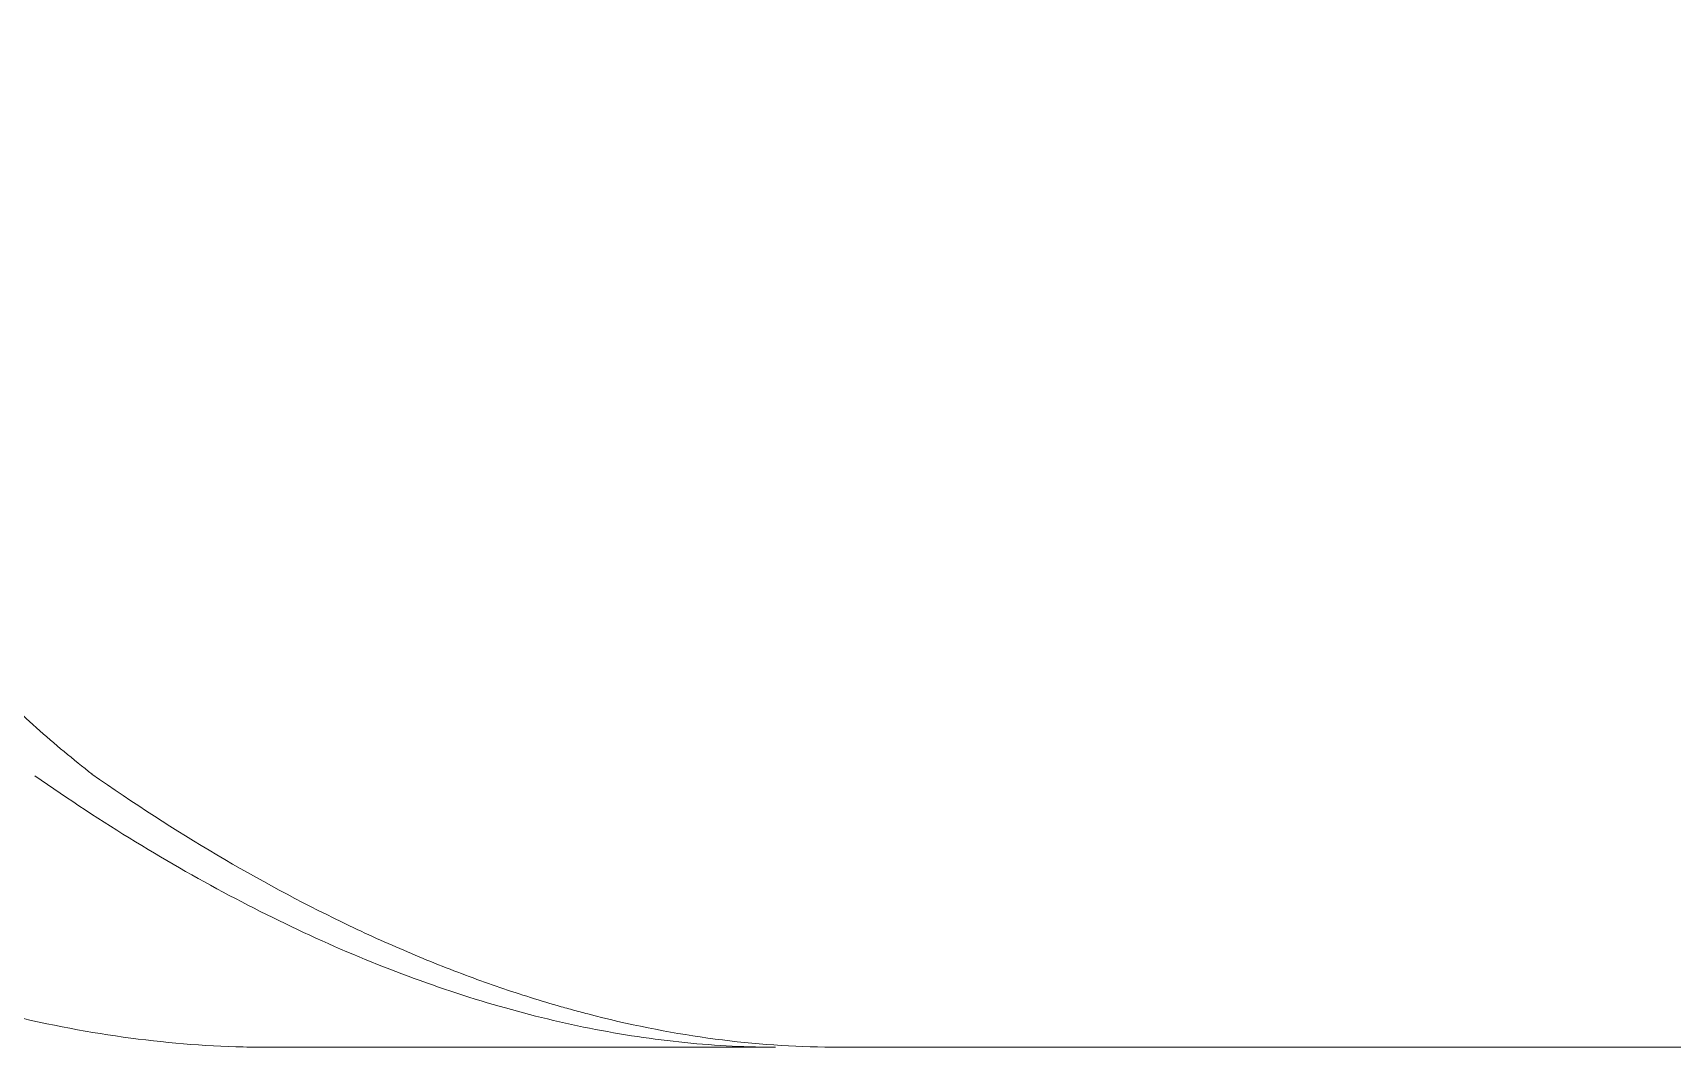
# Model space of a CAD drawing. Extents: x 19044 to 19885, y -10133 to -9539.
# Drawn here: x 19388.05 to 19415.59, y -9794.75 to -9777.71 of the extents above; entities that cross this region are included whole.
import ezdxf

# ---------------------------------------------------------------- set-up
doc = ezdxf.new("R2010")
doc.units = 0
doc.header["$LTSCALE"] = 7
doc.header["$MEASUREMENT"] = 0
doc.layers.add('DWG', color=7, linetype='CONTINUOUS')

msp = doc.modelspace()

# ---------------------------------------------------------------- linework, layer by layer
at = {"layer": 'DWG', "linetype": 'Continuous', "lineweight": 18}
for p, q in [((19391.958, -9794.752), (19400.524, -9794.752)), ((19401.552, -9794.752), (19507.951, -9794.752))]:
    msp.add_line(p, q, dxfattribs=at)
at = {"layer": 'DWG', "linetype": 'Continuous', "lineweight": 13}
for points, knots in [([(19379.396, -9767.583), (19379.396, -9768.211), (19379.413, -9768.835), (19379.481, -9770.071), (19379.531, -9770.684), (19379.664, -9771.901), (19379.747, -9772.505), (19379.895, -9773.402), (19379.948, -9773.7), (19380.034, -9774.146), (19380.078, -9774.368), (19380.124, -9774.589), (19380.156, -9774.737), (19380.172, -9774.811), (19380.318, -9775.472), (19380.462, -9776.047), (19380.775, -9777.171), (19380.944, -9777.72), (19381.306, -9778.796), (19381.5, -9779.322), (19381.807, -9780.093), (19381.912, -9780.347), (19382.074, -9780.724), (19382.129, -9780.849), (19382.239, -9781.098), (19382.296, -9781.222), (19382.579, -9781.834), (19382.814, -9782.308), (19383.299, -9783.224), (19383.55, -9783.666), (19384.066, -9784.522), (19384.331, -9784.935), (19384.875, -9785.732), (19385.153, -9786.117), (19385.51, -9786.58), (19385.582, -9786.671), (19385.726, -9786.853), (19385.942, -9787.121), (19386.161, -9787.381), (19386.602, -9787.887), (19386.9, -9788.209), (19387.502, -9788.821), (19387.807, -9789.111), (19388.424, -9789.66), (19388.736, -9789.92), (19389.051, -9790.164)], [0, 0, 0, 0, 0.0625, 0.0625, 0.125, 0.125, 0.1875, 0.1875, 0.21875, 0.21875, 0.234375, 0.242188, 0.242188, 0.25, 0.25, 0.3125, 0.3125, 0.375, 0.375, 0.4375, 0.4375, 0.46875, 0.46875, 0.484375, 0.484375, 0.5, 0.5, 0.5625, 0.5625, 0.625, 0.625, 0.6875, 0.6875, 0.75, 0.75, 0.765625, 0.765625, 0.78125, 0.8125, 0.8125, 0.875, 0.875, 0.9375, 0.9375, 1, 1, 1, 1]), ([(19400.531, -9794.752), (19400.485, -9794.752), (19400.176, -9794.75), (19399.867, -9794.739), (19399.074, -9794.689), (19398.543, -9794.629), (19397.475, -9794.455), (19396.937, -9794.341), (19395.857, -9794.062), (19394.77, -9793.732), (19393.124, -9793.083), (19392.016, -9792.549), (19390.902, -9791.964), (19390.342, -9791.646), (19389.219, -9790.958), (19388.655, -9790.588), (19388.088, -9790.192)], [0, 0, 0, 0, 0.011581, 0.077476, 0.077476, 0.209265, 0.209265, 0.341054, 0.341054, 0.472843, 0.604632, 0.736422, 0.736422, 0.868211, 0.868211, 1, 1, 1, 1])]:
    msp.add_open_spline(points, degree=3, knots=knots, dxfattribs=at)
at = {"layer": 'DWG', "linetype": 'Continuous', "lineweight": 18}
for points, knots in [([(19389.045, -9790.164), (19389.746, -9790.655), (19390.447, -9791.107), (19391.846, -9791.935), (19392.544, -9792.311), (19393.415, -9792.732), (19393.589, -9792.814), (19393.937, -9792.973), (19394.458, -9793.203), (19395.322, -9793.55), (19396.009, -9793.788), (19396.523, -9793.951), (19396.779, -9794.029), (19397.035, -9794.101), (19397.205, -9794.147), (19397.29, -9794.17), (19398.055, -9794.369), (19399.399, -9794.639), (19400.708, -9794.741), (19401.422, -9794.751), (19401.488, -9794.752), (19401.555, -9794.752)], [0, 0, 0, 0, 0.163834, 0.163834, 0.327667, 0.327667, 0.368626, 0.368626, 0.409584, 0.491501, 0.573418, 0.573418, 0.614376, 0.634856, 0.634856, 0.655335, 0.655335, 0.819169, 0.983002, 0.983002, 1, 1, 1, 1]), ([(19386.057, -9793.763), (19386.06, -9793.764), (19386.063, -9793.765), (19386.155, -9793.794), (19386.595, -9793.933), (19387.032, -9794.056), (19388.076, -9794.323), (19388.764, -9794.463), (19390.125, -9794.662), (19390.798, -9794.723), (19391.631, -9794.749), (19391.799, -9794.752), (19391.967, -9794.752)], [0, 0, 0, 0, 0.001561, 0.001561, 0.044911, 0.218311, 0.218311, 0.565112, 0.565112, 0.911913, 0.911913, 1, 1, 1, 1])]:
    msp.add_open_spline(points, degree=3, knots=knots, dxfattribs=at)

doc.saveas('drawing.dxf')
